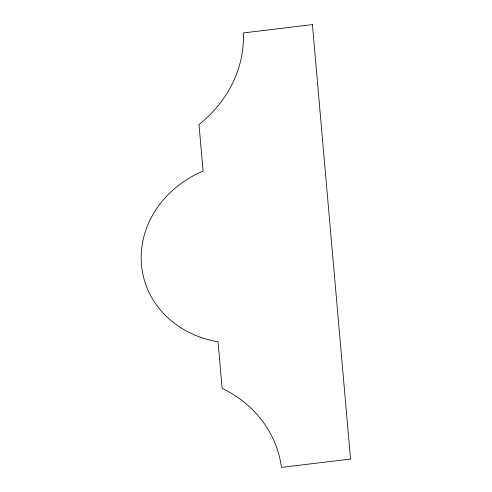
<?xml version="1.0" encoding="UTF-8"?>
<svg xmlns="http://www.w3.org/2000/svg" width="492" height="492" viewBox="0 0 492 492"><rect width="100%" height="100%" fill="white"/><g stroke="black" fill="none" stroke-linecap="round" stroke-linejoin="round"><path stroke-width="0.74" d="M312.42 24.6L243.325 32.939A122.957 109.556 -14.2 0 1 198.996 124.537L203.079 171.087A100.799 89.815 -14.2 0 0 141.468 264.77A100.799 89.815 -14.2 0 0 218.048 341.768L222.132 388.317A122.957 109.556 -14.2 0 1 281.436 467.4L350.532 459.061L312.42 24.6"/></g></svg>
